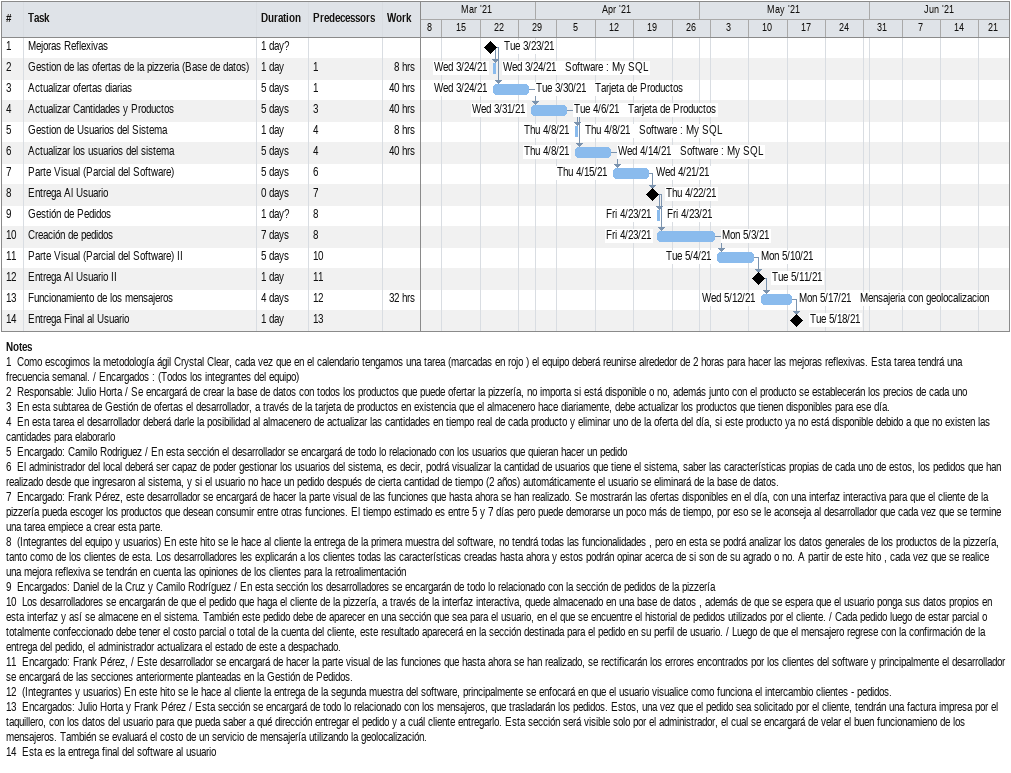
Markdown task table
| ID | Task | Duration | Start | Finish | Predecessors | Resources | Work (h) |
|---|---|---|---|---|---|---|---|
| 1 | Mejoras Reflexivas | 1d? | 2021-03-23 | 2021-03-23 |  |  |  |
| 2 | Gestion de las ofertas de la pizzeria (Base de datos) | 1d | 2021-03-24 | 2021-03-24 | 1 | Software : My SQL | 8 |
| 3 | Actualizar ofertas diarias | 5d | 2021-03-24 | 2021-03-30 | 1 | Tarjeta de Productos | 40 |
| 4 | Actualizar Cantidades y Productos | 5d | 2021-03-31 | 2021-04-06 | 3 | Tarjeta de Productos | 40 |
| 5 | Gestion de Usuarios del Sistema | 1d | 2021-04-08 | 2021-04-08 | 4 | Software : My SQL | 8 |
| 6 | Actualizar los usuarios del sistema | 5d | 2021-04-08 | 2021-04-14 | 4 | Software : My SQL | 40 |
| 7 | Parte Visual (Parcial del Software) | 5d | 2021-04-15 | 2021-04-21 | 6 |  |  |
| 8 | Entrega Al Usuario | 0d | 2021-04-22 | 2021-04-22 | 7 |  |  |
| 9 | Gestión de Pedidos | 1d? | 2021-04-23 | 2021-04-23 | 8 |  |  |
| 10 | Creación de pedidos | 7d | 2021-04-23 | 2021-05-03 | 8 |  |  |
| 11 | Parte Visual (Parcial del Software) II | 5d | 2021-05-04 | 2021-05-10 | 10 |  |  |
| 12 | Entrega Al Usuario II | 1d | 2021-05-11 | 2021-05-11 | 11 |  |  |
| 13 | Funcionamiento de los mensajeros | 4d | 2021-05-12 | 2021-05-17 | 12 | Mensajeria con geolocalizacion | 32 |
| 14 | Entrega Final al Usuario | 1d | 2021-05-18 | 2021-05-18 | 13 |  |  |

Notes
- 1: Como escogimos la metodología ágil Crystal Clear, cada vez que en el calendario tengamos una tarea (marcadas en rojo ) el equipo deberá reunirse alrededor de 2 horas para hacer las mejoras reflexivas. Esta tarea tendrá una frecuencia semanal. / Encargados : (Todos los integrantes del equipo)
- 2: Responsable: Julio Horta / Se encargará de crear la base de datos con todos los productos que puede ofertar la pizzería, no importa si está disponible o no, además junto con el producto se establecerán los precios de cada uno
- 3: En esta subtarea de Gestión de ofertas el desarrollador, a través de la tarjeta de productos en existencia que el almacenero hace diariamente, debe actualizar los productos que tienen disponibles para ese día.
- 4: En esta tarea el desarrollador deberá darle la posibilidad al almacenero de actualizar las cantidades en tiempo real de cada producto y eliminar uno de la oferta del día, si este producto ya no está disponible debido a que no existen las cantidades para elaborarlo
- 5: Encargado: Camilo Rodriguez / En esta sección el desarrollador se encargará de todo lo relacionado con los usuarios que quieran hacer un pedido
- 6: El administrador del local deberá ser capaz de poder gestionar los usuarios del sistema, es decir, podrá visualizar la cantidad de usuarios que tiene el sistema, saber las características propias de cada uno de estos, los pedidos que han realizado desde que ingresaron al sistema, y si el usuario no hace un pedido después de cierta cantidad de tiempo (2 años) automáticamente el usuario se eliminará de la base de datos.
- 7: Encargado: Frank Pérez, este desarrollador se encargará de hacer la parte visual de las funciones que hasta ahora se han realizado. Se mostrarán las ofertas disponibles en el día, con una interfaz interactiva para que el cliente de la pizzería pueda escoger los productos que desean consumir entre otras funciones. El tiempo estimado es entre 5 y 7 días pero puede demorarse un poco más de tiempo, por eso se le aconseja al desarrollador que cada vez que se termine una tarea empiece a crear esta parte.
- 8: (Integrantes del equipo y usuarios) En este hito se le hace al cliente la entrega de la primera muestra del software, no tendrá todas las funcionalidades , pero en esta se podrá analizar los datos generales de los productos de la pizzería, tanto como de los clientes de esta. Los desarrolladores les explicarán a los clientes todas las características creadas hasta ahora y estos podrán opinar acerca de si son de su agrado o no. A partir de este hito , cada vez que se realice una mejora reflexiva se tendrán en cuenta las opiniones de los clientes para la retroalimentación
- 9: Encargados: Daniel de la Cruz y Camilo Rodríguez / En esta sección los desarrolladores se encargarán de todo lo relacionado con la sección de pedidos de la pizzería
- 10: Los desarrolladores se encargarán de que el pedido que haga el cliente de la pizzería, a través de la interfaz interactiva, quede almacenado en una base de datos , además de que se espera que el usuario ponga sus datos propios en esta interfaz y así se almacene en el sistema. También este pedido debe de aparecer en una sección que sea para el usuario, en el que se encuentre el historial de pedidos utilizados por el cliente. / Cada pedido luego de estar parcial o totalmente confeccionado debe tener el costo parcial o total de la cuenta del cliente, este resultado aparecerá en la sección destinada para el pedido en su perfil de usuario. / Luego de que el mensajero regrese con la confirmación de la entrega del pedido, el administrador actualizara el estado de este a despachado.
- 11: Encargado: Frank Pérez, / Este desarrollador se encargará de hacer la parte visual de las funciones que hasta ahora se han realizado, se rectificarán los errores encontrados por los clientes del software y principalmente el desarrollador se encargará de las secciones anteriormente planteadas en la Gestión de Pedidos.
- 12: (Integrantes y usuarios) En este hito se le hace al cliente la entrega de la segunda muestra del software, principalmente se enfocará en que el usuario visualice como funciona el intercambio clientes - pedidos.
- 13: Encargados: Julio Horta y Frank Pérez / Esta sección se encargará de todo lo relacionado con los mensajeros, que trasladarán los pedidos. Estos, una vez que el pedido sea solicitado por el cliente, tendrán una factura impresa por el taquillero, con los datos del usuario para que pueda saber a qué dirección entregar el pedido y a cuál cliente entregarlo. Esta sección será visible solo por el administrador, el cual se encargará de velar el buen funcionamieno de los mensajeros. También se evaluará el costo de un servicio de mensajería utilizando la geolocalización.
- 14: Esta es la entrega final del software al usuario
